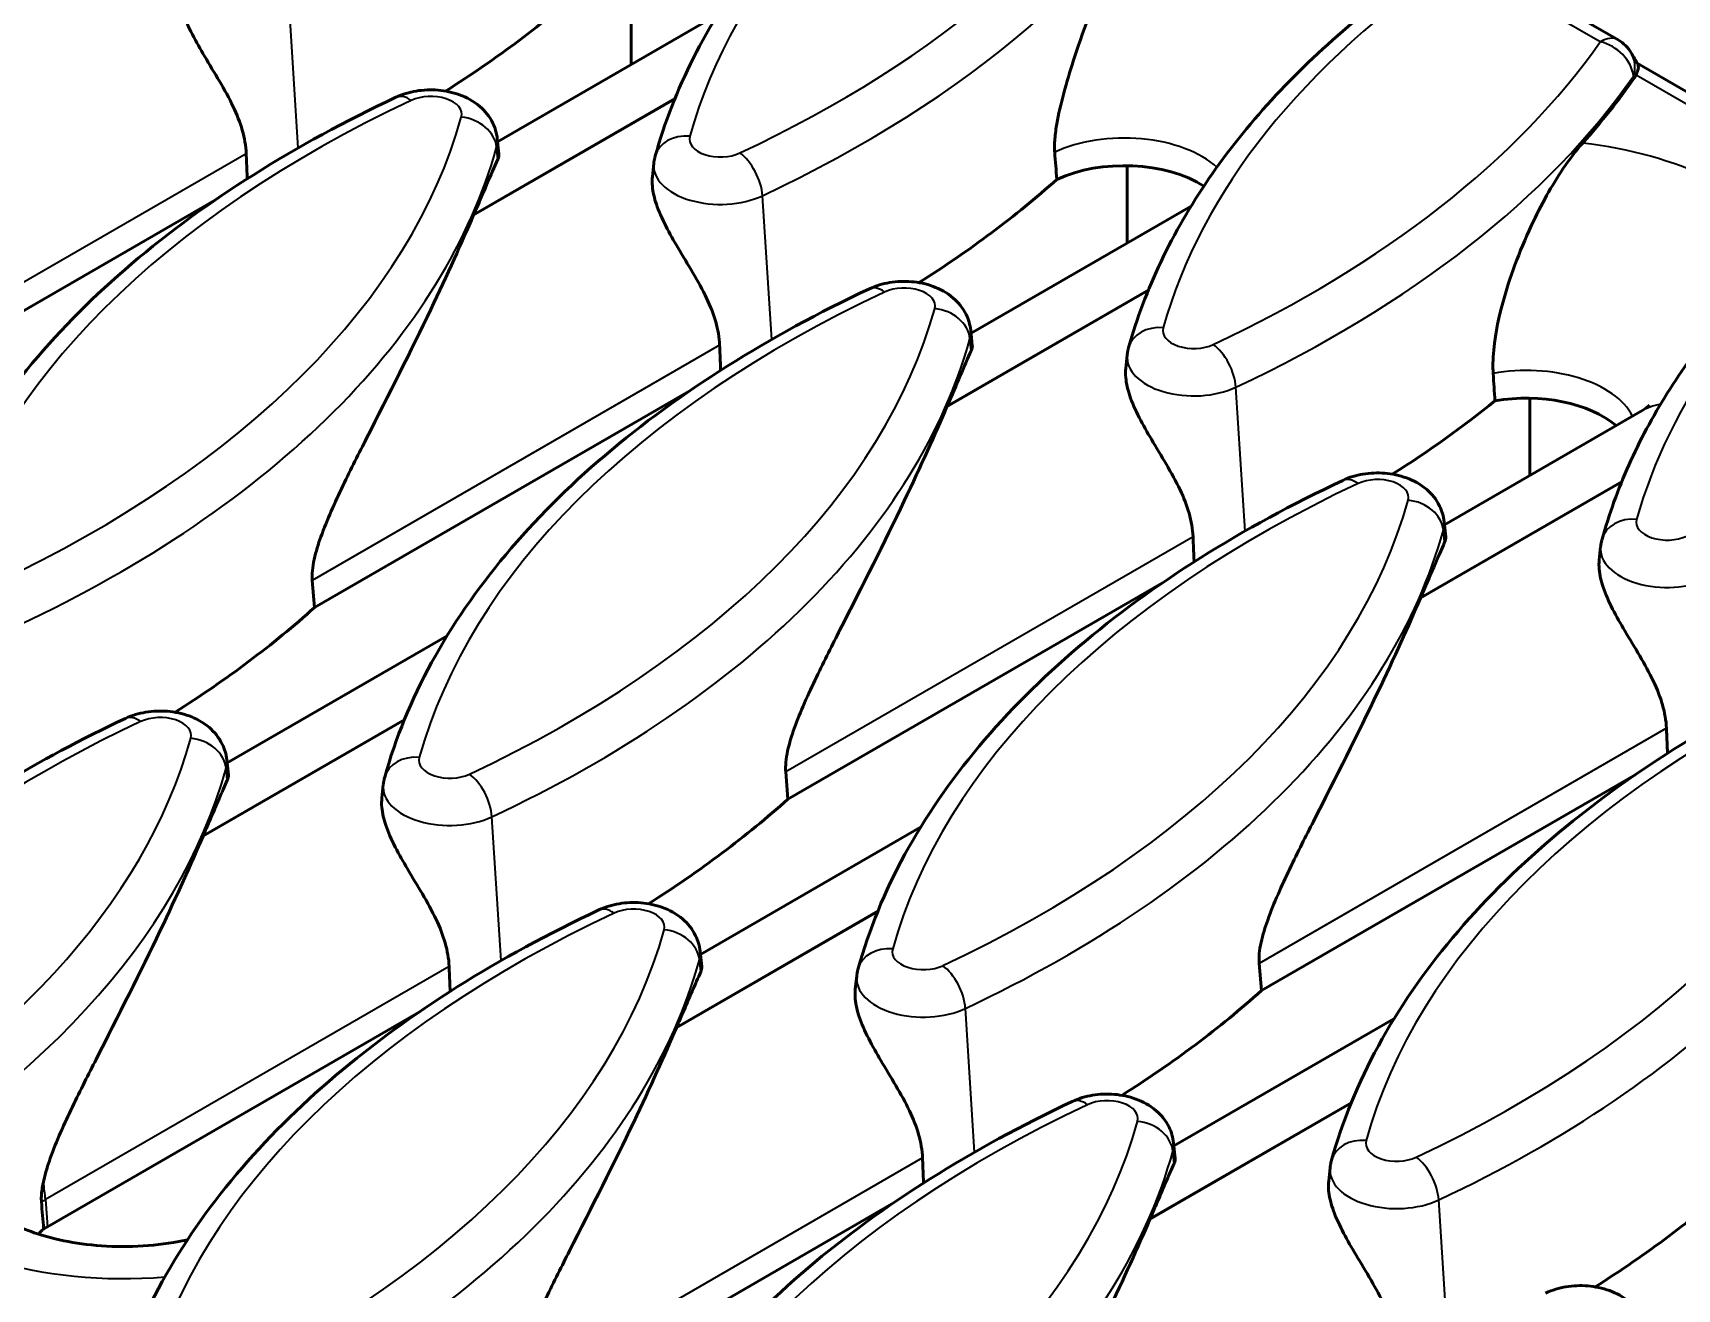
# Model space of a CAD drawing. Header units: millimetres. Extents: x 0 to 1485, y 0 to 1050.
# Drawn here: x 211.41 to 245.79, y 225.85 to 252.11 of the extents above; entities that cross this region are included whole.
import ezdxf

# ---------------------------------------------------------------- set-up
doc = ezdxf.new("R2010")
doc.units = ezdxf.units.MM
doc.header["$LTSCALE"] = 2.5
doc.layers.add('Sichtbar (ISO)', color=7, linetype='Continuous', lineweight=50)
doc.layers.add('Sichtbar schmal (ISO)', color=7, linetype='Continuous', lineweight=35)

msp = doc.modelspace()

# ---------------------------------------------------------------- linework, layer by layer
at = {"layer": 'Sichtbar (ISO)'}
for p, q in [((223.923, 253.622), (223.923, 251.451)), ((241.573, 253.69), (244.562, 251.965)), ((221.129, 249.838), (225.731, 252.495)), ((249.594, 248.801), (244.961, 251.476)), ((221.123, 249.901), (221.157, 249.583)), ((224.396, 249.382), (224.366, 249.107)), ((234.293, 249.335), (234.293, 247.718)), ((215.232, 248.624), (207.402, 244.103)), ((231.029, 245.833), (235.63, 248.49)), ((231.022, 245.896), (231.056, 245.579)), ((234.295, 245.377), (234.266, 245.103)), ((225.132, 244.619), (217.301, 240.098)), ((242.711, 244.475), (242.711, 242.858)), ((240.928, 241.829), (245.029, 244.196)), ((240.922, 241.891), (240.956, 241.574)), ((244.195, 241.373), (244.165, 241.098)), ((217.301, 240.098), (217.255, 240.665)), ((235.031, 240.614), (227.201, 236.093)), ((215.472, 236.852), (220.074, 239.509)), ((215.466, 236.915), (215.5, 236.597)), ((227.201, 236.093), (227.155, 236.66)), ((244.931, 236.61), (237.1, 232.089)), ((218.739, 236.396), (218.709, 236.121)), ((225.372, 232.847), (229.974, 235.504)), ((225.365, 232.91), (225.399, 232.592)), ((237.1, 232.089), (237.054, 232.655)), ((228.638, 232.391), (228.609, 232.117)), ((219.475, 231.633), (211.715, 227.153)), ((235.271, 228.843), (239.873, 231.499)), ((235.265, 228.905), (235.299, 228.588)), ((238.538, 228.387), (238.508, 228.112)), ((229.374, 227.628), (221.544, 223.107))]:
    msp.add_line(p, q, dxfattribs=at)
msp.add_arc((244.187, 251.315), 0.75, 30.1718, 60, dxfattribs=at)
for centre, major_axis, ratio, start_param, end_param in [((199.065, 261.959), (28.411, 0), 0.57735, 5.542918, 5.711515), ((168.853, 297.765), (79.254, -62.254), 0.219622, 0.499585, 0.504755), ((218.863, 257.215), (28.061, 0), 0.57735, 5.808286, 5.901031), ((234.233, 248.037), (-2.25, 0), 0.57735, 3.878643, 5.389305), ((208.964, 257.954), (28.411, 0), 0.57735, 5.542918, 5.709309), ((193.408, 252.239), (28.061, 0), 0.57735, 6.037665, 6.038748), ((242.651, 243.176), (-2.25, 0), 0.57735, 3.733481, 5.013013), ((203.307, 248.234), (28.061, 0), 0.57735, 6.037665, 6.038748), ((218.863, 253.949), (28.411, 0), 0.57735, 5.542918, 5.66307), ((193.408, 248.973), (28.411, 0), 0.57735, 5.542918, 5.711515), ((213.207, 244.229), (28.061, 0), 0.57735, 6.037665, 6.038748), ((203.307, 244.968), (28.411, 0), 0.57735, 5.542918, 5.711515), ((187.751, 239.252), (28.061, 0), 0.57735, 6.037665, 6.038748), ((213.207, 240.963), (28.411, 0), 0.57735, 5.542918, 5.711515), ((197.65, 235.248), (28.061, 0), 0.57735, 6.037665, 6.038748), ((223.106, 236.959), (28.411, 0), 0.57735, 5.542918, 5.711515), ((207.55, 231.243), (28.061, 0), 0.57735, 6.037665, 6.038748), ((187.751, 235.987), (28.411, 0), 0.57735, 5.703395, 5.711044), ((213.306, 226.234), (-2.25, 0), 0.57735, 5.497787, 5.548023)]:
    msp.add_ellipse(centre, major_axis=major_axis, ratio=ratio, start_param=start_param, end_param=end_param, dxfattribs=at)
for points, knots in [([(224.426, 249.539), (224.619, 250.234), (224.886, 250.919), (225.562, 252.257), (225.97, 252.91), (226.917, 254.175), (227.456, 254.788), (228.656, 255.963), (229.317, 256.527), (230.748, 257.599), (231.519, 258.108), (232.339, 258.586)], [5.6570493, 5.6570493, 5.6570493, 5.6570493, 5.781403, 5.781403, 5.9057568, 5.9057568, 6.0301105, 6.0301105, 6.1544643, 6.1544643, 6.278818, 6.278818, 6.278818, 6.278818]), ([(232.779, 249.618), (232.777, 249.647), (232.776, 249.677), (232.775, 249.744), (232.775, 249.782), (232.781, 249.924), (232.794, 250.032), (232.871, 250.521), (233.003, 251.004), (233.306, 251.968), (233.539, 252.611), (234.022, 253.67), (234.23, 254.062), (234.517, 254.513), (234.595, 254.624), (234.671, 254.725)], [-1.893378, -1.893378, -1.893378, -1.893378, -1.860827, -1.860827, -1.821477, -1.821477, -1.716103, -1.716103, -1.341433, -1.341433, -0.894984, -0.894984, -0.584299, -0.584299, -0.469565, -0.469565, -0.469565, -0.469565]), ([(234.325, 245.535), (234.495, 246.143), (234.721, 246.745), (235.282, 247.924), (235.618, 248.502), (236.39, 249.628), (236.828, 250.177), (237.8, 251.238), (238.334, 251.751), (239.49, 252.737), (240.113, 253.21), (240.777, 253.661)], [5.6570493, 5.6570493, 5.6570493, 5.6570493, 5.7660399, 5.7660399, 5.8750306, 5.8750306, 5.9840212, 5.9840212, 6.0930118, 6.0930118, 6.2020024, 6.2020024, 6.2020024, 6.2020024]), ([(214.467, 253.112), (214.46, 253.049), (214.46, 252.981), (214.476, 252.788), (214.508, 252.658), (214.597, 252.393), (214.667, 252.236), (214.827, 251.924), (214.917, 251.768), (215.206, 251.278), (215.431, 250.924), (215.756, 250.243), (215.859, 249.911), (215.872, 249.587)], [3.8013839, 3.8013839, 3.8013839, 3.8013839, 3.8486369, 3.8486369, 3.9329934, 3.9329934, 4.0314686, 4.0314686, 4.1299438, 4.1299438, 4.3729414, 4.3729414, 4.5970062, 4.5970062, 4.5970062, 4.5970062]), ([(244.971, 251.458), (244.973, 251.454), (244.975, 251.45), (244.988, 251.414), (244.985, 251.37), (244.96, 251.291), (244.95, 251.265), (244.936, 251.236)], [0.0942194, 0.0942194, 0.0942194, 0.0942194, 0.1062093, 0.1062093, 0.1910154, 0.1910154, 0.2271551, 0.2271551, 0.2271551, 0.2271551]), ([(208.869, 240.558), (209.096, 241.372), (209.424, 242.172), (210.272, 243.727), (210.792, 244.482), (212.006, 245.931), (212.701, 246.625), (214.251, 247.943), (215.105, 248.566), (216.954, 249.73), (217.949, 250.271), (219.004, 250.766)], [5.6570493, 5.6570493, 5.6570493, 5.6570493, 5.8027839, 5.8027839, 5.9485186, 5.9485186, 6.0942532, 6.0942532, 6.2399879, 6.2399879, 6.3857225, 6.3857225, 6.3857225, 6.3857225]), ([(219.004, 250.766), (219.142, 250.831), (219.283, 250.872), (219.578, 250.921), (219.731, 250.928), (220.036, 250.902), (220.187, 250.872), (220.481, 250.764), (220.625, 250.689), (220.861, 250.485), (220.958, 250.372), (221.076, 250.129), (221.11, 250.018), (221.123, 249.901)], [0.102537, 0.102537, 0.102537, 0.102537, 0.502627, 0.502627, 0.927097, 0.927097, 1.350551, 1.350551, 1.766423, 1.766423, 2.082244, 2.082244, 2.294291, 2.294291, 2.294291, 2.294291]), ([(241.948, 244.992), (241.944, 245.061), (241.942, 245.132), (241.944, 245.295), (241.949, 245.387), (241.993, 245.861), (242.081, 246.224), (242.286, 246.977), (242.492, 247.54), (242.95, 248.521), (243.175, 248.925), (243.544, 249.473), (243.682, 249.654), (243.819, 249.808)], [-1.524649, -1.524649, -1.524649, -1.524649, -1.488047, -1.488047, -1.44266, -1.44266, -1.259293, -1.259293, -0.884926, -0.884926, -0.581028, -0.581028, -0.400811, -0.400811, -0.400811, -0.400811]), ([(220.634, 248.318), (220.732, 248.544), (220.822, 248.755), (220.985, 249.135), (221.063, 249.315), (221.134, 249.472)], [5.6696828, 5.6696828, 5.6696828, 5.6696828, 5.9076607, 5.9076607, 6.1399115, 6.1399115, 6.1399115, 6.1399115]), ([(224.396, 249.382), (224.397, 249.393), (224.398, 249.404), (224.401, 249.425), (224.403, 249.436), (224.407, 249.457), (224.409, 249.467), (224.413, 249.488), (224.415, 249.498), (224.42, 249.519), (224.423, 249.529), (224.426, 249.539)], [5.5596905, 5.5596905, 5.5596905, 5.5596905, 5.57916226, 5.57916226, 5.59863402, 5.59863402, 5.61810578, 5.61810578, 5.63757754, 5.63757754, 5.6570493, 5.6570493, 5.6570493, 5.6570493]), ([(224.366, 249.107), (224.36, 249.044), (224.359, 248.977), (224.376, 248.784), (224.408, 248.653), (224.497, 248.388), (224.567, 248.232), (224.726, 247.919), (224.816, 247.763), (225.105, 247.274), (225.331, 246.919), (225.656, 246.238), (225.758, 245.906), (225.772, 245.582)], [3.8013839, 3.8013839, 3.8013839, 3.8013839, 3.8486369, 3.8486369, 3.9329934, 3.9329934, 4.0314686, 4.0314686, 4.1299438, 4.1299438, 4.3729414, 4.3729414, 4.5970062, 4.5970062, 4.5970062, 4.5970062]), ([(244.225, 241.53), (244.37, 242.052), (244.557, 242.569), (245.013, 243.587), (245.281, 244.087), (245.894, 245.068), (246.238, 245.548), (247.001, 246.484), (247.419, 246.939), (248.323, 247.823), (248.809, 248.251), (249.327, 248.664)], [5.6570493, 5.6570493, 5.6570493, 5.6570493, 5.7505799, 5.7505799, 5.8441106, 5.8441106, 5.9376412, 5.9376412, 6.0311719, 6.0311719, 6.1247025, 6.1247025, 6.1247025, 6.1247025]), ([(217.255, 240.665), (217.25, 240.729), (217.251, 240.798), (217.265, 240.947), (217.277, 241.026), (217.329, 241.265), (217.381, 241.428), (217.561, 241.932), (217.727, 242.293), (218.063, 242.995), (218.235, 243.334), (218.85, 244.544), (219.323, 245.471), (220.08, 247.061), (220.383, 247.74), (220.627, 248.301)], [0.001445, 0.001445, 0.001445, 0.001445, 0.046776, 0.046776, 0.093551, 0.093551, 0.187102, 0.187102, 0.417891, 0.417891, 0.64868, 0.64868, 1.339149, 1.339149, 1.926999, 1.926999, 1.926999, 1.926999]), ([(228.903, 246.762), (229.041, 246.826), (229.183, 246.867), (229.477, 246.917), (229.631, 246.923), (229.936, 246.898), (230.087, 246.867), (230.38, 246.759), (230.524, 246.684), (230.76, 246.481), (230.857, 246.367), (230.975, 246.125), (231.01, 246.013), (231.022, 245.896)], [0.102537, 0.102537, 0.102537, 0.102537, 0.502627, 0.502627, 0.927097, 0.927097, 1.350551, 1.350551, 1.766423, 1.766423, 2.082244, 2.082244, 2.294291, 2.294291, 2.294291, 2.294291]), ([(218.769, 236.553), (218.995, 237.367), (219.324, 238.168), (220.172, 239.723), (220.691, 240.477), (221.906, 241.926), (222.601, 242.621), (224.15, 243.938), (225.004, 244.561), (226.853, 245.725), (227.848, 246.266), (228.903, 246.762)], [5.6570493, 5.6570493, 5.6570493, 5.6570493, 5.8027839, 5.8027839, 5.9485186, 5.9485186, 6.0942532, 6.0942532, 6.2399879, 6.2399879, 6.3857225, 6.3857225, 6.3857225, 6.3857225]), ([(234.295, 245.377), (234.296, 245.388), (234.298, 245.399), (234.301, 245.42), (234.302, 245.431), (234.306, 245.452), (234.308, 245.462), (234.312, 245.483), (234.315, 245.494), (234.32, 245.514), (234.322, 245.524), (234.325, 245.535)], [5.5596905, 5.5596905, 5.5596905, 5.5596905, 5.57916226, 5.57916226, 5.59863402, 5.59863402, 5.61810578, 5.61810578, 5.63757754, 5.63757754, 5.6570493, 5.6570493, 5.6570493, 5.6570493]), ([(230.534, 244.313), (230.632, 244.54), (230.722, 244.751), (230.884, 245.13), (230.962, 245.31), (231.033, 245.467)], [5.6696828, 5.6696828, 5.6696828, 5.6696828, 5.9076607, 5.9076607, 6.1399115, 6.1399115, 6.1399115, 6.1399115]), ([(234.266, 245.103), (234.259, 245.039), (234.259, 244.972), (234.275, 244.779), (234.307, 244.648), (234.396, 244.384), (234.466, 244.227), (234.626, 243.914), (234.716, 243.758), (235.005, 243.269), (235.23, 242.915), (235.555, 242.233), (235.658, 241.902), (235.671, 241.577)], [3.8013839, 3.8013839, 3.8013839, 3.8013839, 3.8486369, 3.8486369, 3.9329934, 3.9329934, 4.0314686, 4.0314686, 4.1299438, 4.1299438, 4.3729414, 4.3729414, 4.5970062, 4.5970062, 4.5970062, 4.5970062]), ([(227.155, 236.66), (227.15, 236.724), (227.151, 236.794), (227.164, 236.942), (227.177, 237.021), (227.228, 237.26), (227.28, 237.423), (227.46, 237.927), (227.626, 238.288), (227.963, 238.99), (228.135, 239.329), (228.749, 240.539), (229.222, 241.467), (229.98, 243.057), (230.283, 243.735), (230.526, 244.296)], [0.001445, 0.001445, 0.001445, 0.001445, 0.046776, 0.046776, 0.093551, 0.093551, 0.187102, 0.187102, 0.417891, 0.417891, 0.64868, 0.64868, 1.339149, 1.339149, 1.926999, 1.926999, 1.926999, 1.926999]), ([(245.029, 244.196), (245.1, 244.237), (245.151, 244.273), (245.206, 244.316), (245.218, 244.327), (245.218, 244.327)], [3.1415927, 3.1415927, 3.1415927, 3.1415927, 3.2862916, 3.2862916, 3.4018536, 3.4018536, 3.4018536, 3.4018536]), ([(228.668, 232.548), (228.895, 233.362), (229.223, 234.163), (230.071, 235.718), (230.591, 236.473), (231.805, 237.921), (232.5, 238.616), (234.05, 239.933), (234.904, 240.556), (236.753, 241.72), (237.748, 242.261), (238.803, 242.757)], [5.6570493, 5.6570493, 5.6570493, 5.6570493, 5.8027839, 5.8027839, 5.9485186, 5.9485186, 6.0942532, 6.0942532, 6.2399879, 6.2399879, 6.3857225, 6.3857225, 6.3857225, 6.3857225]), ([(238.803, 242.757), (238.941, 242.822), (239.082, 242.863), (239.377, 242.912), (239.53, 242.918), (239.835, 242.893), (239.986, 242.862), (240.28, 242.755), (240.424, 242.68), (240.66, 242.476), (240.757, 242.363), (240.875, 242.12), (240.909, 242.008), (240.922, 241.891)], [0.102537, 0.102537, 0.102537, 0.102537, 0.502627, 0.502627, 0.927097, 0.927097, 1.350551, 1.350551, 1.766423, 1.766423, 2.082244, 2.082244, 2.294291, 2.294291, 2.294291, 2.294291]), ([(240.433, 240.308), (240.531, 240.535), (240.621, 240.746), (240.784, 241.125), (240.862, 241.305), (240.933, 241.463)], [5.6696828, 5.6696828, 5.6696828, 5.6696828, 5.9076607, 5.9076607, 6.1399115, 6.1399115, 6.1399115, 6.1399115]), ([(244.195, 241.373), (244.196, 241.383), (244.197, 241.394), (244.2, 241.416), (244.202, 241.426), (244.206, 241.447), (244.208, 241.458), (244.212, 241.479), (244.214, 241.489), (244.219, 241.51), (244.222, 241.52), (244.225, 241.53)], [5.5596905, 5.5596905, 5.5596905, 5.5596905, 5.57916226, 5.57916226, 5.59863402, 5.59863402, 5.61810578, 5.61810578, 5.63757754, 5.63757754, 5.6570493, 5.6570493, 5.6570493, 5.6570493]), ([(244.165, 241.098), (244.159, 241.034), (244.158, 240.967), (244.175, 240.774), (244.207, 240.644), (244.296, 240.379), (244.366, 240.222), (244.525, 239.91), (244.615, 239.754), (244.904, 239.264), (245.13, 238.91), (245.455, 238.228), (245.557, 237.897), (245.571, 237.573)], [3.8013839, 3.8013839, 3.8013839, 3.8013839, 3.8486369, 3.8486369, 3.9329934, 3.9329934, 4.0314686, 4.0314686, 4.1299438, 4.1299438, 4.3729414, 4.3729414, 4.5970062, 4.5970062, 4.5970062, 4.5970062]), ([(237.054, 232.655), (237.049, 232.719), (237.05, 232.789), (237.064, 232.937), (237.076, 233.016), (237.128, 233.255), (237.18, 233.418), (237.36, 233.923), (237.526, 234.283), (237.862, 234.985), (238.034, 235.325), (238.649, 236.534), (239.122, 237.462), (239.879, 239.052), (240.182, 239.73), (240.426, 240.291)], [0.001445, 0.001445, 0.001445, 0.001445, 0.046776, 0.046776, 0.093551, 0.093551, 0.187102, 0.187102, 0.417891, 0.417891, 0.64868, 0.64868, 1.339149, 1.339149, 1.926999, 1.926999, 1.926999, 1.926999]), ([(238.568, 228.544), (238.794, 229.358), (239.123, 230.158), (239.971, 231.713), (240.49, 232.468), (241.705, 233.917), (242.4, 234.611), (243.949, 235.929), (244.803, 236.552), (246.652, 237.716), (247.647, 238.257), (248.702, 238.752)], [5.6570493, 5.6570493, 5.6570493, 5.6570493, 5.8027839, 5.8027839, 5.9485186, 5.9485186, 6.0942532, 6.0942532, 6.2399879, 6.2399879, 6.3857225, 6.3857225, 6.3857225, 6.3857225]), ([(213.347, 237.78), (213.485, 237.845), (213.626, 237.886), (213.921, 237.935), (214.075, 237.941), (214.379, 237.916), (214.53, 237.885), (214.824, 237.778), (214.968, 237.703), (215.204, 237.499), (215.301, 237.386), (215.419, 237.143), (215.453, 237.032), (215.466, 236.915)], [0.102537, 0.102537, 0.102537, 0.102537, 0.502627, 0.502627, 0.927097, 0.927097, 1.350551, 1.350551, 1.766423, 1.766423, 2.082244, 2.082244, 2.294291, 2.294291, 2.294291, 2.294291]), ([(203.786, 229.15), (204.097, 229.838), (204.481, 230.512), (205.388, 231.818), (205.911, 232.451), (207.084, 233.668), (207.735, 234.252), (209.152, 235.364), (209.92, 235.892), (211.558, 236.884), (212.43, 237.349), (213.347, 237.78)], [5.7524194, 5.7524194, 5.7524194, 5.7524194, 5.87908, 5.87908, 6.0057407, 6.0057407, 6.1324013, 6.1324013, 6.2590619, 6.2590619, 6.3857225, 6.3857225, 6.3857225, 6.3857225]), ([(218.739, 236.396), (218.74, 236.407), (218.741, 236.417), (218.744, 236.439), (218.746, 236.449), (218.75, 236.47), (218.752, 236.481), (218.756, 236.502), (218.758, 236.512), (218.763, 236.533), (218.766, 236.543), (218.769, 236.553)], [5.5596905, 5.5596905, 5.5596905, 5.5596905, 5.57916226, 5.57916226, 5.59863402, 5.59863402, 5.61810578, 5.61810578, 5.63757754, 5.63757754, 5.6570493, 5.6570493, 5.6570493, 5.6570493]), ([(214.977, 235.332), (215.02, 235.429), (215.06, 235.524), (215.236, 235.933), (215.365, 236.24), (215.477, 236.486)], [5.4826973, 5.4826973, 5.4826973, 5.4826973, 5.5850708, 5.5850708, 5.9462229, 5.9462229, 5.9462229, 5.9462229]), ([(218.709, 236.121), (218.703, 236.058), (218.702, 235.99), (218.719, 235.797), (218.751, 235.667), (218.84, 235.402), (218.91, 235.245), (219.07, 234.933), (219.159, 234.777), (219.448, 234.288), (219.674, 233.933), (219.999, 233.252), (220.102, 232.92), (220.115, 232.596)], [3.8013839, 3.8013839, 3.8013839, 3.8013839, 3.8486369, 3.8486369, 3.9329934, 3.9329934, 4.0314686, 4.0314686, 4.1299438, 4.1299438, 4.3729414, 4.3729414, 4.5970062, 4.5970062, 4.5970062, 4.5970062]), ([(211.631, 228.085), (211.633, 228.097), (211.635, 228.108), (211.672, 228.279), (211.724, 228.442), (211.904, 228.946), (212.07, 229.307), (212.407, 230.008), (212.579, 230.348), (213.193, 231.558), (213.666, 232.485), (214.423, 234.075), (214.727, 234.754), (214.97, 235.315)], [0.086948, 0.086948, 0.086948, 0.086948, 0.093551, 0.093551, 0.187102, 0.187102, 0.417891, 0.417891, 0.64868, 0.64868, 1.339149, 1.339149, 1.926999, 1.926999, 1.926999, 1.926999]), ([(223.246, 233.775), (223.385, 233.84), (223.526, 233.881), (223.821, 233.931), (223.974, 233.937), (224.279, 233.912), (224.43, 233.881), (224.724, 233.773), (224.867, 233.698), (225.103, 233.494), (225.2, 233.381), (225.318, 233.139), (225.353, 233.027), (225.365, 232.91)], [0.102537, 0.102537, 0.102537, 0.102537, 0.502627, 0.502627, 0.927097, 0.927097, 1.350551, 1.350551, 1.766423, 1.766423, 2.082244, 2.082244, 2.294291, 2.294291, 2.294291, 2.294291]), ([(213.13, 223.631), (213.361, 224.44), (213.692, 225.235), (214.543, 226.78), (215.063, 227.53), (216.277, 228.969), (216.971, 229.659), (218.515, 230.968), (219.366, 231.587), (221.207, 232.745), (222.197, 233.283), (223.246, 233.775)], [5.6608669, 5.6608669, 5.6608669, 5.6608669, 5.8058381, 5.8058381, 5.9508092, 5.9508092, 6.0957803, 6.0957803, 6.2407514, 6.2407514, 6.3857225, 6.3857225, 6.3857225, 6.3857225]), ([(224.877, 231.327), (224.919, 231.425), (224.96, 231.519), (225.135, 231.928), (225.265, 232.235), (225.377, 232.481)], [5.4826973, 5.4826973, 5.4826973, 5.4826973, 5.5850708, 5.5850708, 5.9462229, 5.9462229, 5.9462229, 5.9462229]), ([(228.638, 232.391), (228.639, 232.402), (228.641, 232.413), (228.644, 232.434), (228.645, 232.445), (228.649, 232.466), (228.651, 232.476), (228.656, 232.497), (228.658, 232.507), (228.663, 232.528), (228.666, 232.538), (228.668, 232.548)], [5.5596905, 5.5596905, 5.5596905, 5.5596905, 5.57916226, 5.57916226, 5.59863402, 5.59863402, 5.61810578, 5.61810578, 5.63757754, 5.63757754, 5.6570493, 5.6570493, 5.6570493, 5.6570493]), ([(228.609, 232.116), (228.602, 232.053), (228.602, 231.986), (228.619, 231.793), (228.65, 231.662), (228.74, 231.397), (228.809, 231.241), (228.969, 230.928), (229.059, 230.772), (229.348, 230.283), (229.574, 229.928), (229.898, 229.247), (230.001, 228.915), (230.015, 228.591)], [3.8013839, 3.8013839, 3.8013839, 3.8013839, 3.8486369, 3.8486369, 3.9329934, 3.9329934, 4.0314686, 4.0314686, 4.1299438, 4.1299438, 4.3729414, 4.3729414, 4.5970062, 4.5970062, 4.5970062, 4.5970062]), ([(221.498, 223.674), (221.493, 223.738), (221.494, 223.807), (221.507, 223.956), (221.52, 224.035), (221.572, 224.274), (221.623, 224.437), (221.803, 224.941), (221.969, 225.302), (222.306, 226.004), (222.478, 226.343), (223.092, 227.553), (223.565, 228.48), (224.323, 230.07), (224.626, 230.749), (224.87, 231.31)], [0.001445, 0.001445, 0.001445, 0.001445, 0.046776, 0.046776, 0.093551, 0.093551, 0.187102, 0.187102, 0.417891, 0.417891, 0.64868, 0.64868, 1.339149, 1.339149, 1.926999, 1.926999, 1.926999, 1.926999]), ([(223.012, 219.562), (223.238, 220.376), (223.566, 221.177), (224.414, 222.732), (224.934, 223.486), (226.148, 224.935), (226.843, 225.63), (228.393, 226.947), (229.247, 227.57), (231.096, 228.734), (232.091, 229.275), (233.146, 229.771)], [5.6570493, 5.6570493, 5.6570493, 5.6570493, 5.8027839, 5.8027839, 5.9485186, 5.9485186, 6.0942532, 6.0942532, 6.2399879, 6.2399879, 6.3857225, 6.3857225, 6.3857225, 6.3857225]), ([(233.146, 229.771), (233.284, 229.836), (233.425, 229.876), (233.72, 229.926), (233.874, 229.932), (234.178, 229.907), (234.329, 229.876), (234.623, 229.769), (234.767, 229.693), (235.003, 229.49), (235.1, 229.376), (235.218, 229.134), (235.252, 229.022), (235.265, 228.905)], [0.102537, 0.102537, 0.102537, 0.102537, 0.502627, 0.502627, 0.927097, 0.927097, 1.350551, 1.350551, 1.766423, 1.766423, 2.082244, 2.082244, 2.294291, 2.294291, 2.294291, 2.294291]), ([(234.776, 227.322), (234.819, 227.42), (234.859, 227.514), (235.035, 227.924), (235.164, 228.23), (235.276, 228.477)], [5.4826973, 5.4826973, 5.4826973, 5.4826973, 5.5850708, 5.5850708, 5.9462229, 5.9462229, 5.9462229, 5.9462229]), ([(238.538, 228.387), (238.539, 228.397), (238.54, 228.408), (238.543, 228.429), (238.545, 228.44), (238.549, 228.461), (238.551, 228.472), (238.555, 228.492), (238.557, 228.503), (238.562, 228.523), (238.565, 228.534), (238.568, 228.544)], [5.5596905, 5.5596905, 5.5596905, 5.5596905, 5.57916226, 5.57916226, 5.59863402, 5.59863402, 5.61810578, 5.61810578, 5.63757754, 5.63757754, 5.6570493, 5.6570493, 5.6570493, 5.6570493]), ([(211.59, 227.671), (211.589, 227.69), (211.588, 227.708), (211.587, 227.752), (211.588, 227.778), (211.595, 227.878), (211.607, 227.967), (211.631, 228.085)], [-0.1193832, -0.1193832, -0.1193832, -0.1193832, -0.0994941, -0.0994941, -0.0730292, -0.0730292, 0, 0, 0, 0]), ([(238.508, 228.112), (238.502, 228.048), (238.501, 227.981), (238.518, 227.788), (238.55, 227.658), (238.639, 227.393), (238.709, 227.236), (238.869, 226.923), (238.958, 226.767), (239.247, 226.278), (239.473, 225.924), (239.798, 225.242), (239.901, 224.911), (239.914, 224.586)], [3.8013839, 3.8013839, 3.8013839, 3.8013839, 3.8486369, 3.8486369, 3.9329934, 3.9329934, 4.0314686, 4.0314686, 4.1299438, 4.1299438, 4.3729414, 4.3729414, 4.5970062, 4.5970062, 4.5970062, 4.5970062]), ([(210.739, 227.385), (210.739, 227.385), (210.746, 227.378), (210.791, 227.341), (210.852, 227.296), (211.036, 227.192), (211.161, 227.132), (211.474, 227.011), (211.667, 226.95), (212.112, 226.843), (212.368, 226.8), (212.915, 226.743), (213.208, 226.732), (213.791, 226.749), (214.081, 226.777), (214.451, 226.839), (214.549, 226.858), (214.644, 226.879)], [1.310535, 1.310535, 1.310535, 1.310535, 1.402673, 1.402673, 1.581342, 1.581342, 1.765012, 1.765012, 1.96381, 1.96381, 2.179172, 2.179172, 2.406228, 2.406228, 2.636125, 2.636125, 2.721906, 2.721906, 2.721906, 2.721906]), ([(231.397, 219.669), (231.392, 219.733), (231.393, 219.803), (231.407, 219.951), (231.42, 220.03), (231.471, 220.269), (231.523, 220.432), (231.703, 220.937), (231.869, 221.297), (232.206, 221.999), (232.378, 222.338), (232.992, 223.548), (233.465, 224.476), (234.222, 226.066), (234.525, 226.744), (234.769, 227.305)], [0.001445, 0.001445, 0.001445, 0.001445, 0.046776, 0.046776, 0.093551, 0.093551, 0.187102, 0.187102, 0.417891, 0.417891, 0.64868, 0.64868, 1.339149, 1.339149, 1.926999, 1.926999, 1.926999, 1.926999]), ([(243.045, 225.766), (243.184, 225.831), (243.325, 225.872), (243.62, 225.921), (243.773, 225.927), (244.078, 225.902), (244.229, 225.871), (244.522, 225.764), (244.666, 225.689), (244.902, 225.485), (244.999, 225.372), (245.117, 225.129), (245.152, 225.017), (245.164, 224.9)], [0.102537, 0.102537, 0.102537, 0.102537, 0.502627, 0.502627, 0.927097, 0.927097, 1.350551, 1.350551, 1.766423, 1.766423, 2.082244, 2.082244, 2.294291, 2.294291, 2.294291, 2.294291])]:
    msp.add_open_spline(points, degree=3, knots=knots, dxfattribs=at)
for points, degree in [([(244.936, 251.236), (244.926, 251.215), (244.914, 251.194), (244.9, 251.174)], 3), ([(232.823, 249.049), (232.809, 249.239), (232.794, 249.428), (232.779, 249.618)], 3), ([(215.872, 249.587), (215.883, 249.327), (215.894, 249.062)], 2), ([(221.134, 249.472), (221.152, 249.512), (221.16, 249.551), (221.157, 249.583)], 3), ([(225.772, 245.582), (225.783, 245.322), (225.794, 245.057)], 2), ([(231.033, 245.467), (231.052, 245.508), (231.059, 245.546), (231.056, 245.579)], 3), ([(241.984, 244.417), (241.972, 244.609), (241.96, 244.8), (241.948, 244.992)], 3), ([(235.671, 241.577), (235.682, 241.317), (235.693, 241.053)], 2), ([(240.933, 241.463), (240.951, 241.503), (240.959, 241.541), (240.956, 241.574)], 3), ([(245.571, 237.573), (245.582, 237.313), (245.593, 237.048)], 2), ([(215.477, 236.486), (215.495, 236.526), (215.503, 236.565), (215.5, 236.597)], 3), ([(220.115, 232.596), (220.126, 232.336), (220.137, 232.071)], 2), ([(225.377, 232.481), (225.395, 232.521), (225.403, 232.56), (225.399, 232.592)], 3), ([(230.015, 228.591), (230.025, 228.331), (230.036, 228.067)], 2), ([(235.276, 228.477), (235.294, 228.517), (235.302, 228.555), (235.299, 228.588)], 3), ([(211.637, 227.105), (211.621, 227.294), (211.606, 227.483), (211.59, 227.671)], 3)]:
    msp.add_open_spline(points, degree=degree, dxfattribs=at)
at = {"layer": 'Sichtbar schmal (ISO)'}
for p, q in [((244.187, 251.928), (241.198, 253.653)), ((216.962, 249.707), (216.768, 252.713)), ((244.936, 251.236), (249.355, 248.685)), ((220.627, 248.301), (224.833, 250.729)), ((224.84, 250.746), (220.634, 248.318)), ((221.134, 249.472), (221.108, 249.723)), ((215.872, 249.587), (207.356, 244.67)), ((226.861, 245.702), (226.667, 248.708)), ((230.526, 244.296), (234.732, 246.725)), ((234.739, 246.741), (230.534, 244.313)), ((225.772, 245.582), (217.255, 240.665)), ((231.033, 245.467), (231.007, 245.719)), ((236.761, 241.698), (236.567, 244.703)), ((240.426, 240.291), (244.632, 242.72)), ((244.639, 242.736), (240.433, 240.308)), ((240.933, 241.463), (240.907, 241.714)), ((235.671, 241.577), (227.155, 236.66)), ((214.97, 235.315), (219.176, 237.743)), ((219.183, 237.76), (214.977, 235.332)), ((245.571, 237.573), (237.054, 232.655)), ((215.477, 236.486), (215.451, 236.737)), ((221.204, 232.716), (221.01, 235.722)), ((224.87, 231.31), (229.076, 233.738)), ((229.082, 233.755), (224.877, 231.327)), ((220.115, 232.596), (211.673, 227.722)), ((225.377, 232.481), (225.35, 232.732)), ((231.104, 228.712), (230.91, 231.717)), ((234.769, 227.305), (238.975, 229.734)), ((238.982, 229.75), (234.776, 227.322)), ((235.276, 228.477), (235.25, 228.728)), ((230.015, 228.591), (221.498, 223.674)), ((211.673, 227.722), (211.715, 227.153)), ((241.003, 224.707), (240.809, 227.712))]:
    msp.add_line(p, q, dxfattribs=at)
for centre, major_axis, ratio, start_param, end_param in [((252.111, 247.45), (-27.308, 0), 0.57735, 5.502154, 6.123923), ((208.964, 261.833), (27.308, 0), 0.57735, 5.39525, 5.984622), ((208.964, 261.274), (28.055, 0), 0.57735, 5.39525, 5.984622), ((262.01, 243.446), (-27.308, 0), 0.57735, 5.57897, 6.123923), ((244.187, 251.315), (0.375, 0.65), 0.57735, 0, 0.785398), ((218.863, 257.828), (27.308, 0), 0.57735, 5.39525, 5.899618), ((244.187, 251.315), (-0.615, 0.43), 0.757166, 3.715626, 5.199156), ((244.187, 251.315), (0.648, 0.377), 0.856594, 5.525223, 6.283185), ((218.863, 257.269), (28.055, 0), 0.57735, 5.39525, 5.899618), ((236.554, 238.469), (-27.308, 0), 0.57735, 5.39525, 6.123923), ((219.323, 250.087), (-0.319, 0.679), 0.515222, 5.544059, 6.283185), ((219.731, 250.41), (0.647, 0), 0.57735, 6.123923, 8.536843), ((193.408, 252.851), (27.308, 0), 0.57735, 5.39525, 6.123923), ((220.37, 249.738), (0.723, -0.201), 0.806163, 0.307895, 1.791425), ((225.148, 249.338), (-0.723, 0.201), 0.806163, 4.933018, 6.283185), ((234.233, 248.582), (-2.308, 0), 0.57735, 3.714822, 5.393419), ((193.408, 252.292), (28.055, 0), 0.57735, 5.39525, 6.123923), ((219.731, 249.851), (1.394, 0), 0.57735, 6.123923, 6.345089), ((225.787, 249.891), (-0.647, 0), 0.57735, 6.123923, 8.536843), ((242.651, 246.442), (5.945, 0), 0.57735, 0.370961, 1.372977), ((225.787, 249.332), (-1.394, 0), 0.57735, 6.221282, 8.536843), ((226.196, 248.989), (-0.319, 0.679), 0.515222, 4.060529, 5.544059), ((271.91, 239.441), (-27.308, 0), 0.57735, 5.65627, 6.123923), ((246.454, 234.464), (-27.308, 0), 0.57735, 5.39525, 6.123923), ((229.222, 246.083), (-0.319, 0.679), 0.515222, 5.544059, 6.283185), ((229.63, 246.405), (0.647, 0), 0.57735, 6.123923, 8.536843), ((203.307, 248.846), (27.308, 0), 0.57735, 5.39525, 6.123923), ((230.269, 245.734), (0.723, -0.201), 0.806163, 0.307895, 1.791425), ((229.63, 245.846), (1.394, 0), 0.57735, 6.123923, 6.345089), ((235.048, 245.334), (-0.723, 0.201), 0.806163, 4.933018, 6.283185), ((235.687, 245.887), (-0.647, 0), 0.57735, 6.123923, 8.536843), ((203.307, 248.287), (28.055, 0), 0.57735, 5.39525, 6.123923), ((236.095, 244.984), (-0.319, 0.679), 0.515222, 4.060529, 5.544059), ((235.687, 245.328), (-1.394, 0), 0.57735, 6.221282, 8.536843), ((242.651, 243.722), (2.308, 0), 0.57735, 0.288322, 1.880006), ((246.854, 241.035), (-1.825, 3.161), 0.57735, 6.075145, 6.283185), ((239.122, 242.078), (-0.319, 0.679), 0.515222, 5.544059, 6.283185), ((239.53, 242.4), (0.647, 0), 0.57735, 6.123923, 8.536843), ((256.353, 230.459), (-27.308, 0), 0.57735, 5.39525, 6.123923), ((213.207, 244.842), (27.308, 0), 0.57735, 5.39525, 6.123923), ((240.169, 241.729), (0.723, -0.201), 0.806163, 0.307895, 1.791425), ((213.207, 244.283), (28.055, 0), 0.57735, 5.39525, 6.123923), ((239.53, 241.841), (1.394, 0), 0.57735, 6.123923, 6.345089), ((244.947, 241.329), (-0.723, 0.201), 0.806163, 4.933018, 6.283185), ((245.586, 241.882), (-0.647, 0), 0.57735, 6.123923, 8.536843), ((245.586, 241.323), (-1.394, 0), 0.57735, 6.221282, 8.536843), ((266.253, 226.455), (-27.308, 0), 0.57735, 5.39525, 6.123923), ((223.106, 240.837), (27.308, 0), 0.57735, 5.39525, 6.123923), ((230.897, 225.483), (-27.308, 0), 0.57735, 5.39525, 6.028553), ((213.666, 237.101), (-0.319, 0.679), 0.515222, 5.544059, 6.283185), ((214.074, 237.424), (0.647, 0), 0.57735, 6.123923, 8.536843), ((223.106, 240.278), (28.055, 0), 0.57735, 5.39525, 6.123923), ((187.751, 239.865), (27.308, 0), 0.57735, 5.463785, 6.123923), ((214.713, 236.752), (0.723, -0.201), 0.806163, 0.307895, 1.791425), ((214.074, 236.865), (1.394, 0), 0.57735, 6.123923, 6.345089), ((219.491, 236.352), (-0.723, 0.201), 0.806163, 4.933018, 6.283185), ((220.13, 236.905), (-0.647, 0), 0.57735, 6.123923, 8.536843), ((187.751, 239.306), (28.055, 0), 0.57735, 5.463785, 6.123923), ((220.539, 236.003), (0.319, -0.679), 0.515222, 0.918936, 2.402466), ((220.13, 236.346), (-1.394, 0), 0.57735, 6.221282, 8.536843), ((223.565, 233.097), (-0.319, 0.679), 0.515222, 5.544059, 6.283185), ((223.974, 233.419), (0.647, 0), 0.57735, 6.123923, 8.536843), ((240.797, 221.478), (-27.308, 0), 0.57735, 5.39525, 6.120106), ((197.65, 235.86), (27.308, 0), 0.57735, 5.386837, 6.123923), ((224.613, 232.747), (0.723, -0.201), 0.806163, 0.307895, 1.791425), ((223.974, 232.86), (1.394, 0), 0.57735, 6.123923, 6.345089), ((229.391, 232.347), (-0.723, 0.201), 0.806163, 4.933018, 6.283185), ((230.03, 232.9), (-0.647, 0), 0.57735, 6.123923, 8.536843), ((197.65, 235.301), (28.055, 0), 0.57735, 5.386837, 6.123923), ((230.438, 231.998), (0.319, -0.679), 0.515222, 0.918936, 2.402466), ((230.03, 232.341), (-1.394, 0), 0.57735, 6.221282, 8.536843), ((250.696, 217.473), (-27.308, 0), 0.57735, 5.39525, 6.123923), ((233.465, 229.092), (-0.319, 0.679), 0.515222, 5.544059, 6.283185), ((233.873, 229.414), (0.647, 0), 0.57735, 6.123923, 8.536843), ((207.55, 231.855), (27.308, 0), 0.57735, 5.39525, 6.123923), ((234.512, 228.743), (0.723, -0.201), 0.806163, 0.307895, 1.791425), ((239.29, 228.343), (-0.723, 0.201), 0.806163, 4.933018, 6.283185), ((207.55, 231.296), (28.055, 0), 0.57735, 5.39525, 6.123923), ((233.873, 228.855), (1.394, 0), 0.57735, 6.123923, 6.345089), ((239.929, 228.896), (-0.647, 0), 0.57735, 6.123923, 8.536843), ((239.929, 228.337), (-1.394, 0), 0.57735, 6.221282, 8.536843), ((240.338, 227.994), (0.319, -0.679), 0.515222, 0.918936, 2.402466), ((213.306, 229.5), (-5.945, 0), 0.57735, 0.449716, 1.716946), ((209.102, 228.947), (-1.825, 3.161), 0.57735, 4.014257, 4.129157), ((213.306, 226.78), (-2.308, 0), 0.57735, 5.497787, 5.550106)]:
    msp.add_ellipse(centre, major_axis=major_axis, ratio=ratio, start_param=start_param, end_param=end_param, dxfattribs=at)
msp.add_open_spline([(244.9, 251.174), (244.897, 251.178), (244.895, 251.183), (244.888, 251.194), (244.884, 251.2), (244.88, 251.207)], degree=3, knots=[1.311813295, 1.311813295, 1.311813295, 1.311813295, 1.312410019, 1.312410019, 1.313297855, 1.313297855, 1.313297855, 1.313297855], dxfattribs=at)

doc.saveas('drawing.dxf')
